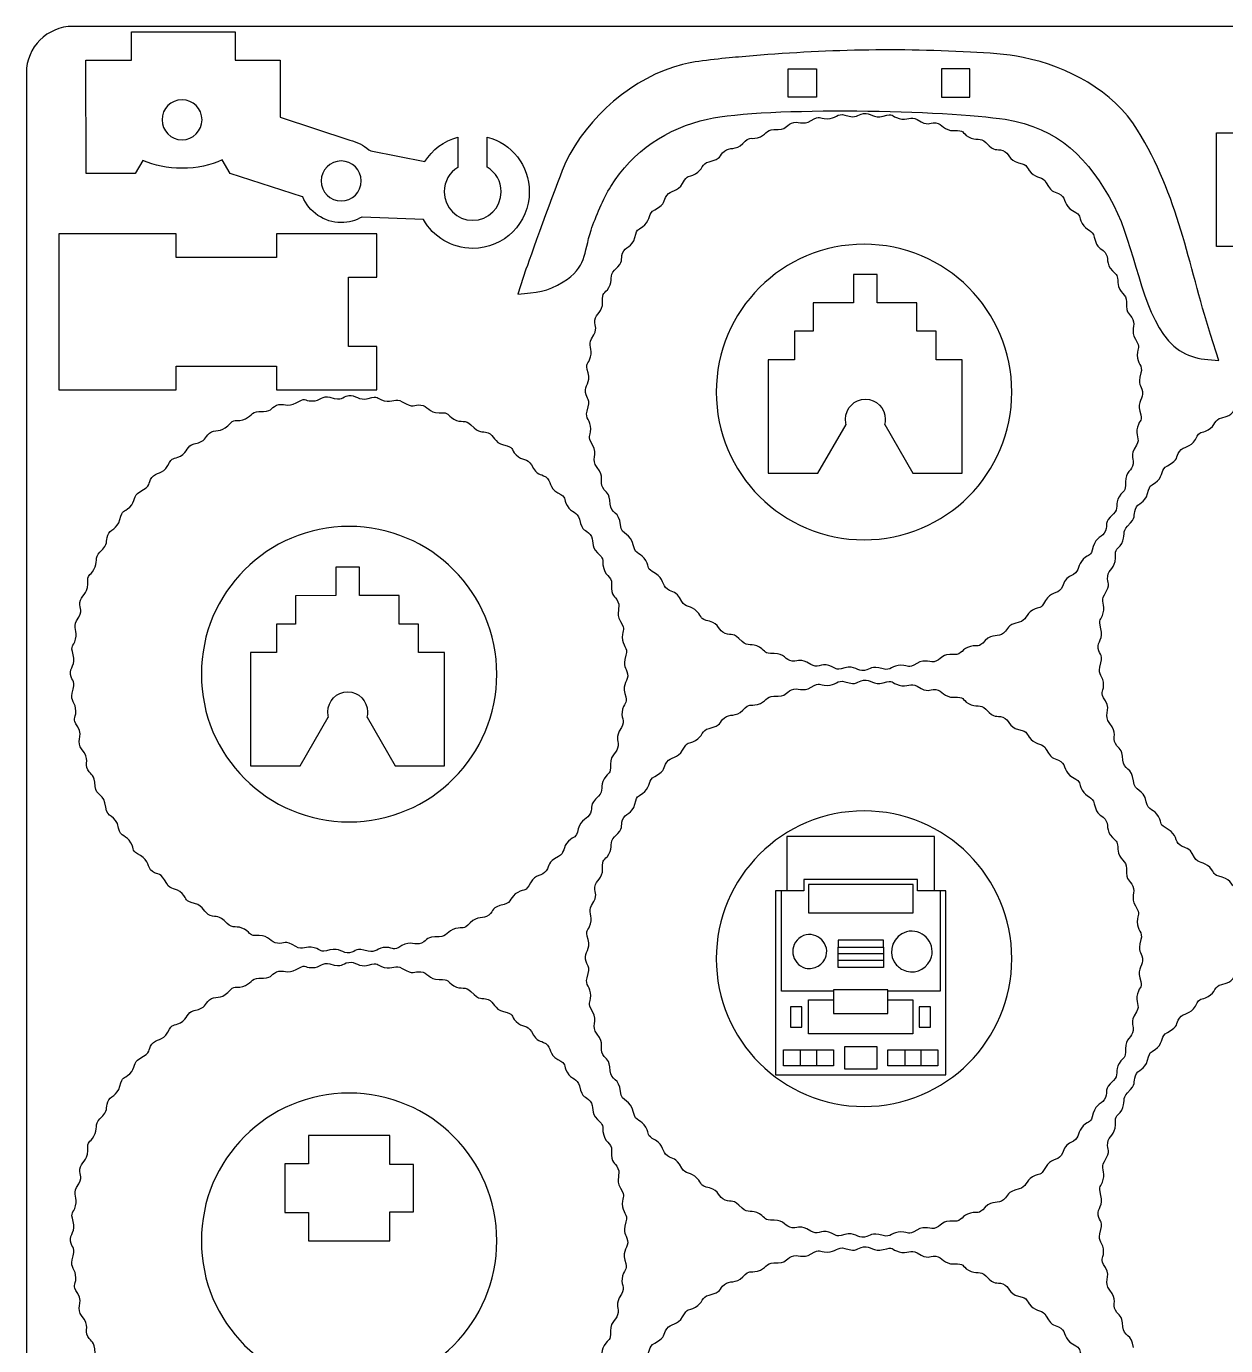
# Model space of a CAD drawing. Extents: x 460 to 1040, y 10 to 890.
# Drawn here: x 460 to 589.3, y 747.7 to 890 of the extents above; entities that cross this region are included whole.
import ezdxf

# ---------------------------------------------------------------- set-up
doc = ezdxf.new("R2010")
doc.units = 0
doc.layers.get('0').update_dxf_attribs({"linetype": 'CONTINUOUS'})

msp = doc.modelspace()

# ---------------------------------------------------------------- linework, layer by layer
at = {"color": 5}
for p, q in [((745, 890.0002), (464.9999, 890.0002)), ((460, 885.0002), (460, 455.0001))]:
    msp.add_line(p, q, dxfattribs=at)
at = {"color": 3}
for p, q in [((471.3214, 886.3602), (471.3214, 889.4204)), ((471.3214, 889.4204), (482.5218, 889.4204)), ((482.5218, 889.4204), (482.5218, 886.3602)), ((466.4313, 874.1197), (466.4212, 886.3602)), ((466.4212, 886.3602), (471.3214, 886.3602)), ((482.5218, 886.3602), (487.362, 886.3602)), ((487.362, 886.3602), (487.362, 880.2199)), ((487.362, 880.2199), (494.8887, 877.7215)), ((506.5427, 878.0609), (506.5427, 874.7969)), ((509.7128, 874.8082), (509.7128, 878.0659)), ((588.3618, 866.2779), (588.3613, 878.5168)), ((588.3613, 878.5168), (591.1849, 878.5168)), ((496.9337, 876.6856), (497.1623, 876.5698)), ((497.1623, 876.5698), (502.9644, 875.4111)), ((472.5708, 875.5481), (471.7415, 874.1197)), ((481.9818, 874.1197), (481.132, 875.6068)), ((471.7415, 874.1197), (466.4313, 874.1197)), ((489.7921, 871.6196), (481.9818, 874.1197)), ((489.8027, 871.616), (489.7921, 871.6196)), ((496.2224, 869.4195), (496.1807, 869.4338)), ((502.8214, 869.1589), (496.2224, 869.4195)), ((476.1618, 867.6243), (463.5001, 867.6192)), ((463.5001, 867.6192), (463.5068, 850.7936)), ((476.1628, 865.0755), (476.1618, 867.6243)), ((497.8041, 867.6329), (486.9829, 867.6286)), ((486.9829, 867.6286), (486.984, 865.0798)), ((497.806, 862.9624), (497.8041, 867.6329)), ((486.984, 865.0798), (476.1628, 865.0755)), ((593.691, 866.2779), (588.3618, 866.2779)), ((513.8787, 863.8064), (513.0187, 861.1263)), ((494.7463, 862.9612), (497.806, 862.9624)), ((494.7492, 855.4771), (494.7463, 862.9612)), ((588.6114, 853.9859), (587.7114, 856.7761)), ((497.809, 855.4783), (494.7492, 855.4771)), ((497.8108, 850.8072), (497.809, 855.4783)), ((476.1675, 853.3473), (486.9886, 853.3516)), ((476.1685, 850.7986), (476.1675, 853.3473)), ((486.9886, 853.3516), (486.9897, 850.8029)), ((463.5068, 850.7936), (476.1685, 850.7986)), ((486.9897, 850.8029), (497.8108, 850.8072))]:
    msp.add_line(p, q, dxfattribs=at)
at = {"color": 7}
for p, q in [((542.1697, 885.4172), (545.2299, 885.4172)), ((542.1697, 882.3571), (542.1697, 885.4172)), ((545.2299, 885.4172), (545.2299, 882.3571)), ((561.7505, 885.4172), (558.6903, 885.4172)), ((558.6903, 885.4172), (558.6903, 882.3571)), ((561.7505, 882.3571), (561.7505, 885.4172)), ((545.2299, 882.3571), (542.1697, 882.3571)), ((558.6903, 882.3571), (561.7505, 882.3571)), ((552.928, 786.103), (547.0533, 786.103)), ((547.0533, 786.103), (547.0533, 783.5532)), ((552.928, 783.5532), (552.928, 786.103)), ((547.0533, 783.5532), (552.928, 783.5532))]:
    msp.add_line(p, q, dxfattribs=at)
at = {"color": 2}
for p, q in [((551.7682, 863.2348), (549.2175, 863.2348)), ((549.2175, 863.2348), (549.2175, 860.1752)), ((551.7682, 860.1752), (551.7682, 863.2348)), ((544.8486, 860.1739), (544.8468, 857.1142)), ((549.2175, 860.1752), (544.8486, 860.1739)), ((556.0475, 860.1752), (551.7682, 860.1752)), ((556.0469, 857.1155), (556.0475, 860.1752)), ((542.8293, 857.1154), (542.8275, 854.0556)), ((544.8468, 857.1142), (542.8293, 857.1154)), ((558.1198, 857.1154), (556.0469, 857.1155)), ((558.1198, 854.0556), (558.1198, 857.1154)), ((542.8275, 854.0556), (540.0033, 854.0547)), ((540.0033, 854.0547), (540.007, 841.8161)), ((560.9434, 854.0556), (558.1198, 854.0556)), ((560.9429, 841.8167), (560.9434, 854.0556)), ((545.3699, 841.8168), (548.4028, 847.0707)), ((548.4028, 847.0707), (548.4278, 847.0707)), ((552.5544, 847.0701), (552.5819, 847.0701)), ((552.5819, 847.0701), (555.6137, 841.8167)), ((540.007, 841.8161), (545.3699, 841.8168)), ((555.6137, 841.8167), (560.9429, 841.8167)), ((495.9311, 831.6668), (493.3804, 831.6668)), ((493.3804, 831.6668), (493.3804, 828.6072)), ((495.9311, 828.6072), (495.9311, 831.6668)), ((489.0115, 828.6059), (489.0097, 825.5462)), ((493.3804, 828.6072), (489.0115, 828.6059)), ((500.2104, 828.6072), (495.9311, 828.6072)), ((500.2098, 825.5475), (500.2104, 828.6072)), ((486.9922, 825.5474), (486.9904, 822.4876)), ((489.0097, 825.5462), (486.9922, 825.5474)), ((502.2827, 825.5474), (500.2098, 825.5475)), ((502.2827, 822.4876), (502.2827, 825.5474)), ((486.9904, 822.4876), (484.1662, 822.4867)), ((484.1662, 822.4867), (484.1699, 810.2481)), ((505.1063, 822.4876), (502.2827, 822.4876)), ((505.1058, 810.2487), (505.1063, 822.4876)), ((489.5328, 810.2488), (492.5657, 815.5027)), ((492.5657, 815.5027), (492.5907, 815.5027)), ((496.7173, 815.5021), (496.7448, 815.5021)), ((496.7448, 815.5021), (499.7766, 810.2487)), ((484.1699, 810.2481), (489.5328, 810.2488)), ((499.7766, 810.2487), (505.1058, 810.2487)), ((557.9459, 802.6356), (542.0354, 802.6356)), ((542.0354, 802.6356), (542.0354, 796.7609)), ((557.9459, 796.7609), (557.9459, 802.6356)), ((542.0354, 796.7609), (540.8115, 796.7609)), ((540.8115, 796.7609), (540.8115, 776.9341)), ((559.1697, 796.7609), (557.9459, 796.7609)), ((559.1697, 776.9341), (559.1697, 796.7609)), ((540.8115, 776.9341), (559.1697, 776.9341)), ((499.1905, 770.3888), (490.4194, 770.3888)), ((490.4194, 770.3888), (490.4194, 767.3291)), ((499.1905, 767.2583), (499.1905, 770.3888)), ((490.4194, 767.3291), (487.8696, 767.3291)), ((487.8696, 767.3291), (487.8696, 762.0878)), ((501.7403, 767.2583), (499.1905, 767.2583)), ((501.7403, 762.1586), (501.7403, 767.2583)), ((487.8696, 762.0878), (490.4194, 762.0878)), ((490.4194, 762.0878), (490.4194, 759.0281)), ((499.1905, 759.0281), (499.1905, 762.1586)), ((499.1905, 762.1586), (501.7403, 762.1586)), ((490.4194, 759.0281), (499.1905, 759.0281))]:
    msp.add_line(p, q, dxfattribs=at)
at = {"color": 1}
for p, q in [((541.4267, 785.9725), (541.4267, 796.7629)), ((543.8669, 796.7629), (542.0368, 796.7629)), ((556.1073, 797.983), (543.8669, 797.983)), ((543.8669, 797.983), (543.8669, 796.7629)), ((544.3668, 797.4529), (544.3668, 794.3928)), ((555.6273, 797.4529), (544.3668, 797.4529)), ((555.6273, 794.3928), (555.6273, 797.4529)), ((556.1073, 796.7629), (556.1073, 797.983)), ((557.9474, 796.7629), (556.1073, 796.7629)), ((558.5574, 796.7629), (558.5574, 785.9725)), ((544.3668, 794.3928), (555.6273, 794.3928)), ((552.4372, 791.4527), (547.547, 791.4527)), ((547.547, 791.4527), (547.547, 790.7127)), ((552.4372, 790.7127), (552.4372, 791.4527)), ((547.547, 790.7127), (552.4372, 790.7127)), ((547.547, 788.5126), (547.547, 790.7127)), ((552.4372, 789.9826), (547.547, 789.9826)), ((552.4372, 790.7127), (552.4372, 788.5126)), ((552.4372, 789.2526), (547.547, 789.2526)), ((552.4372, 788.5126), (547.547, 788.5126)), ((554.3972, 788.3225), (554.9273, 788.1026)), ((547.057, 785.9725), (541.4267, 785.9725)), ((558.5574, 785.9725), (552.9272, 785.9725)), ((543.6268, 784.2824), (542.4068, 784.2824)), ((542.4068, 784.2824), (542.4068, 782.0824)), ((543.6268, 782.0824), (543.6268, 784.2824)), ((544.3569, 781.3423), (544.3569, 785.0125)), ((544.3569, 785.0125), (547.057, 785.0125)), ((552.9272, 785.0125), (555.6173, 785.0125)), ((555.6173, 785.0125), (555.6173, 781.3423)), ((557.5074, 784.2824), (556.2774, 784.2824)), ((556.2774, 784.2824), (556.2774, 782.0824)), ((557.5074, 782.0824), (557.5074, 784.2824)), ((542.4068, 782.0824), (543.6268, 782.0824)), ((555.6173, 781.3423), (544.3569, 781.3423)), ((556.2774, 782.0824), (557.5074, 782.0824)), ((548.2771, 777.5422), (548.2771, 779.9923)), ((548.2771, 779.9923), (551.7072, 779.9923)), ((551.7072, 779.9923), (551.7072, 777.5422)), ((541.6668, 777.9121), (541.6668, 779.6222)), ((541.6668, 779.6222), (543.4668, 779.6222)), ((543.4668, 779.6222), (543.4668, 777.9121)), ((543.4668, 779.6222), (547.057, 779.6222)), ((545.2569, 777.9121), (545.2569, 779.6222)), ((547.057, 779.6222), (547.057, 777.9121)), ((552.9272, 777.9121), (552.9272, 779.6222)), ((552.9272, 779.6222), (554.7273, 779.6222)), ((554.7273, 779.6222), (554.7273, 777.9121)), ((554.7273, 779.6222), (558.3175, 779.6222)), ((556.5173, 777.9121), (556.5173, 779.6222)), ((558.3175, 779.6222), (558.3175, 777.9121)), ((543.4668, 777.9121), (541.6668, 777.9121)), ((551.7072, 777.5422), (548.2771, 777.5422)), ((554.7273, 777.9121), (552.9272, 777.9121)), ((558.3175, 777.9121), (554.7273, 777.9121))]:
    msp.add_line(p, q, dxfattribs=at)
at = {"color": 5}
msp.add_open_spline([(464.9999, 890.0002), (462.25, 890.0002), (460, 887.7502), (460, 885.0002)], degree=3, dxfattribs=at)
at = {"color": 3}
for points in [[(536.8095, 886.6973), (535.2107, 886.5474), (532.3082, 886.2904), (530.7793, 885.8973)], [(561.8105, 887.2273), (553.3547, 887.6948), (545.2373, 887.4534), (536.8095, 886.6973)], [(567.5107, 886.6473), (565.6368, 887.0362), (563.7169, 887.1219), (561.8105, 887.2273)], [(579.8511, 878.807), (577.1685, 883.1243), (572.375, 885.6377), (567.5107, 886.6473)], [(530.7793, 885.8973), (525.4467, 884.5261), (520.4793, 880.2477), (518.1589, 875.3169)], [(533.4694, 879.997), (539.7988, 881.3893), (559.3355, 880.9591), (565.5706, 879.977)], [(546.3592, 880.0341), (547.2861, 880.0191), (547.4714, 880.6751), (548.2807, 880.4331)], [(550.3005, 880.603), (551.047, 880.7289), (551.3566, 880.0075), (552.4174, 880.3123)], [(523.029, 872.7368), (525.3844, 876.5436), (529.1143, 879.039), (533.4694, 879.997)], [(540.6208, 878.8818), (542.1056, 878.8407), (541.7819, 879.2274), (542.5281, 879.5687)], [(542.5281, 879.5687), (543.2151, 879.8828), (543.7019, 879.2676), (544.648, 879.8362)], [(544.648, 879.8362), (545.6961, 880.4663), (545.4029, 880.0495), (546.3592, 880.0341)], [(548.2807, 880.4331), (549.7036, 880.008), (549.4929, 880.4668), (550.3005, 880.603)], [(552.4174, 880.3123), (553.592, 880.65), (553.2006, 880.3235), (554.1211, 880.0622)], [(554.1211, 880.0622), (555.0163, 879.8082), (555.3616, 880.3919), (556.0806, 879.9494)], [(556.0806, 879.9494), (557.3456, 879.1708), (557.2606, 879.6684), (558.0762, 879.5903)], [(558.0762, 879.5903), (558.8303, 879.5182), (558.9415, 878.7405), (560.0446, 878.7615)], [(565.5706, 879.977), (571.3025, 879.0742), (574.6253, 875.7611), (577.281, 870.6767)], [(502.9644, 875.4111), (503.7713, 876.6944), (505.0427, 877.6563), (506.5427, 878.0609)], [(509.7128, 878.0659), (512.3212, 877.3712), (514.243, 874.9927), (514.243, 872.1653)], [(537.2664, 877.3653), (538.1162, 878.2449), (537.9412, 877.766), (538.8688, 877.9983)], [(538.8688, 877.9983), (539.7688, 878.2237), (539.7743, 878.9055), (540.6208, 878.8818)], [(560.0446, 878.7615), (561.2661, 878.7848), (560.805, 878.5705), (561.6268, 878.079)], [(561.6268, 878.079), (562.4251, 877.6016), (562.9077, 878.0777), (563.4892, 877.4641)], [(587.7114, 856.7761), (585.307, 864.4198), (584.221, 871.7741), (579.8511, 878.807)], [(494.8887, 877.7215), (495.6633, 877.5567), (496.3635, 877.1928), (496.9337, 876.6856)], [(533.6235, 875.4009), (535.0674, 875.7453), (534.6568, 876.0363), (535.2883, 876.5584)], [(535.2883, 876.5584), (535.8694, 877.0386), (536.5002, 876.572), (537.2664, 877.3653)], [(563.4892, 877.4641), (564.5106, 876.3864), (564.5594, 876.8864), (565.3254, 876.5998)], [(565.3254, 876.5998), (566.0337, 876.3347), (565.941, 875.5548), (567.0107, 875.2899)], [(476.7869, 874.6933), (475.2303, 874.6933), (473.7819, 875.0078), (472.5708, 875.5481)], [(481.132, 875.6068), (479.8954, 875.0306), (478.3992, 874.6933), (476.7869, 874.6933)], [(518.1589, 875.3169), (517.4356, 873.7798), (514.5658, 865.686), (513.8787, 863.8064)], [(532.1603, 874.094), (532.9698, 874.5438), (532.8008, 875.2048), (533.6235, 875.4009)], [(567.0107, 875.2899), (568.1983, 874.9956), (567.6976, 874.905), (568.3619, 874.219)], [(506.5427, 874.7969), (505.6543, 874.2575), (505.0606, 873.2807), (505.0606, 872.1653)], [(511.2136, 872.1653), (511.2136, 873.2885), (510.6116, 874.2711), (509.7128, 874.8082)], [(530.7761, 873.0657), (531.3682, 874.1377), (531.3251, 873.6297), (532.1603, 874.094)], [(568.3619, 874.219), (569.0071, 873.553), (569.6006, 873.888), (570.003, 873.1433)], [(505.0606, 872.1653), (505.0606, 870.4662), (506.438, 869.0888), (508.1371, 869.0888)], [(508.1371, 869.0888), (509.8362, 869.0888), (511.2136, 870.4662), (511.2136, 872.1653)], [(514.243, 872.1653), (514.243, 868.7931), (511.5093, 866.0594), (508.1371, 866.0594)], [(520.899, 868.0166), (521.4118, 869.4772), (522.2189, 871.4276), (523.029, 872.7368)], [(529.0742, 871.7761), (529.5134, 872.3933), (530.2428, 872.1004), (530.7761, 873.0657)], [(570.003, 873.1433), (570.7089, 871.8364), (570.8848, 872.3101), (571.5518, 871.8351)], [(493.9519, 868.8421), (492.0803, 868.8421), (490.4764, 869.9878), (489.8027, 871.616)], [(527.7663, 870.2275), (529.0727, 870.9334), (528.5993, 871.1084), (529.0742, 871.7761)], [(571.5518, 871.8351), (572.1691, 871.3958), (571.8761, 870.6663), (572.8408, 870.1336)], [(496.1807, 869.4338), (495.524, 869.0574), (494.7631, 868.8421), (493.9519, 868.8421)], [(526.6905, 868.5863), (527.3563, 869.231), (527.0211, 869.825), (527.7663, 870.2275)], [(572.8408, 870.1336), (573.912, 869.542), (573.4047, 869.5858), (573.8694, 868.7493)], [(577.281, 870.6767), (579.5439, 866.3444), (580.2233, 859.4291), (583.1813, 856.106)], [(508.1371, 866.0594), (505.8579, 866.0594), (503.8703, 867.3083), (502.8214, 869.1589)], [(517.9089, 862.4464), (520.4472, 864.0351), (520.0812, 865.4662), (520.899, 868.0166)], [(525.6197, 867.2348), (525.9141, 868.4229), (526.003, 867.9209), (526.6905, 868.5863)], [(573.8694, 868.7493), (574.32, 867.9385), (574.9794, 868.1105), (575.1763, 867.2863)], [(524.3098, 865.5498), (524.5757, 866.2595), (525.3546, 866.1651), (525.6197, 867.2348)], [(550.3428, 866.5032), (541.5417, 866.5032), (534.407, 859.3685), (534.407, 850.5673)], [(566.2787, 850.5673), (566.2787, 859.3685), (559.1439, 866.5032), (550.3428, 866.5032)], [(575.1763, 867.2863), (575.5215, 865.841), (575.8109, 866.254), (576.3339, 865.6213)], [(523.4452, 863.7136), (524.5236, 864.7359), (524.0234, 864.7853), (524.3098, 865.5498)], [(576.3339, 865.6213), (576.8146, 865.0397), (576.3479, 864.4099), (577.1411, 863.6428)], [(522.8304, 861.8509), (523.3077, 862.6501), (522.8332, 863.1336), (523.4452, 863.7136)], [(577.1411, 863.6428), (577.6149, 863.1846), (577.7188, 863.1522), (577.7232, 862.3759)], [(513.0187, 861.1263), (515.0001, 861.3196), (516.1637, 861.3541), (517.9089, 862.4464)], [(577.7232, 862.3759), (577.8552, 861.0868), (578.6846, 861.2428), (578.6573, 860.289)], [(522.1481, 860.2687), (522.1243, 861.4906), (522.3399, 861.0299), (522.8304, 861.8509)], [(521.3194, 858.3005), (521.3911, 859.0538), (522.1695, 859.1666), (522.1481, 860.2687)], [(578.6573, 860.289), (578.6148, 858.8078), (579.0031, 859.1265), (579.3441, 858.3814)], [(520.96, 856.305), (521.7384, 857.5695), (521.2417, 857.4848), (521.3194, 858.3005)], [(579.3441, 858.3814), (579.6585, 857.6947), (579.044, 857.2078), (579.6122, 856.2616)], [(520.8473, 854.3456), (521.1016, 855.2408), (520.5175, 855.586), (520.96, 856.305)], [(579.6122, 856.2616), (580.2418, 855.2131), (579.8245, 855.5056), (579.8093, 854.5505)], [(583.1813, 856.106), (584.7139, 854.3842), (586.4498, 854.0613), (588.6114, 853.9859)], [(520.5972, 852.6415), (520.2592, 853.8152), (520.5863, 853.4263), (520.8473, 854.3456)], [(579.8093, 854.5505), (579.7946, 853.6208), (580.4511, 853.4407), (580.2085, 852.6287)], [(520.3068, 850.525), (520.1809, 851.2719), (520.9023, 851.5815), (520.5972, 852.6415)], [(580.2085, 852.6287), (579.7834, 851.2061), (580.2418, 851.4179), (580.3784, 850.6091)], [(486.9905, 849.1417), (487.6775, 849.4558), (488.1642, 848.8406), (489.1103, 849.4092)], [(489.1103, 849.4092), (490.1585, 850.0393), (489.8653, 849.6225), (490.8216, 849.6071)], [(490.8216, 849.6071), (491.7485, 849.5921), (491.9338, 850.2481), (492.7431, 850.0061)], [(492.7431, 850.0061), (494.1659, 849.581), (493.9553, 850.0398), (494.7628, 850.176)], [(494.7628, 850.176), (495.5094, 850.3019), (495.819, 849.5805), (496.8798, 849.8853)], [(496.8798, 849.8853), (498.0544, 850.223), (497.663, 849.8965), (498.5835, 849.6352)], [(498.5835, 849.6352), (499.4786, 849.3812), (499.8239, 849.9649), (500.543, 849.5224)], [(500.543, 849.5224), (501.808, 848.7438), (501.7231, 849.2414), (502.5387, 849.1633)], [(520.4765, 848.5052), (520.9014, 849.9281), (520.443, 849.7165), (520.3068, 850.525)], [(534.407, 850.5673), (534.407, 841.7662), (541.5417, 834.6313), (550.3428, 834.6313)], [(550.3428, 834.6313), (559.1439, 834.6313), (566.2787, 841.7662), (566.2787, 850.5673)], [(580.3784, 850.6091), (580.5044, 849.8628), (579.783, 849.5533), (580.0879, 848.4927)], [(483.3311, 847.5713), (484.2312, 847.7967), (484.2367, 848.4785), (485.0832, 848.4548)], [(485.0832, 848.4548), (486.568, 848.4137), (486.2443, 848.8004), (486.9905, 849.1417)], [(502.5387, 849.1633), (503.2927, 849.0912), (503.4039, 848.3135), (504.5069, 848.3345)], [(504.5069, 848.3345), (505.7285, 848.3578), (505.2673, 848.1435), (506.0892, 847.652)], [(520.8755, 846.5834), (520.89, 847.5126), (520.2346, 847.6951), (520.4765, 848.5052)], [(580.0879, 848.4927), (580.4255, 847.3184), (580.0995, 847.7085), (579.8377, 846.7885)], [(588.925, 847.7961), (590.369, 848.1405), (589.9584, 848.4315), (590.5899, 848.9536)], [(479.7508, 846.1314), (480.3318, 846.6116), (480.9626, 846.145), (481.7289, 846.9383)], [(481.7289, 846.9383), (482.5786, 847.8179), (482.4036, 847.339), (483.3311, 847.5713)], [(506.0892, 847.652), (506.8875, 847.1746), (507.3701, 847.6507), (507.9516, 847.0371)], [(507.9516, 847.0371), (508.973, 845.9594), (509.0218, 846.4594), (509.7877, 846.1728)], [(521.0725, 844.8725), (520.4434, 845.9217), (520.8607, 845.6278), (520.8755, 846.5834)], [(579.8377, 846.7885), (579.5832, 845.8944), (580.1676, 845.5483), (579.7249, 844.8291)], [(586.0776, 845.4609), (586.6698, 846.5329), (586.6267, 846.0249), (587.462, 846.4892)], [(587.462, 846.4892), (588.2714, 846.939), (588.1024, 847.6), (588.925, 847.7961)], [(478.0858, 844.9739), (479.5299, 845.3183), (479.1192, 845.6093), (479.7508, 846.1314)], [(509.7877, 846.1728), (510.496, 845.9077), (510.4033, 845.1278), (511.4731, 844.8629)], [(584.3758, 844.1713), (584.8149, 844.7885), (585.5444, 844.4956), (586.0776, 845.4609)], [(475.2385, 842.6387), (475.8306, 843.7107), (475.7876, 843.2027), (476.6227, 843.667)], [(476.6227, 843.667), (477.4322, 844.1168), (477.2632, 844.7778), (478.0858, 844.9739)], [(511.4731, 844.8629), (512.6607, 844.5686), (512.16, 844.478), (512.8244, 843.792)], [(512.8244, 843.792), (513.4695, 843.126), (514.063, 843.461), (514.4655, 842.7163)], [(521.5655, 842.4228), (520.7957, 843.3229), (521.7376, 843.764), (521.0725, 844.8725)], [(579.7249, 844.8291), (578.9463, 843.5635), (579.4434, 843.6499), (579.3657, 842.8336)], [(583.0679, 842.6227), (584.3742, 843.3286), (583.9008, 843.5036), (584.3758, 844.1713)], [(473.5366, 841.3491), (473.9758, 841.9663), (474.7052, 841.6734), (475.2385, 842.6387)], [(514.4655, 842.7163), (515.1713, 841.4094), (515.3471, 841.8831), (516.0141, 841.4081)], [(522.1695, 840.2546), (521.7915, 840.9338), (522.4158, 841.4285), (521.5655, 842.4228)], [(579.3657, 842.8336), (579.294, 842.0791), (578.5158, 841.968), (578.5368, 840.8655)], [(581.9921, 840.9815), (582.6579, 841.6262), (582.3227, 842.2202), (583.0679, 842.6227)], [(472.2286, 839.8005), (473.5351, 840.5064), (473.0616, 840.6814), (473.5366, 841.3491)], [(516.0141, 841.4081), (516.6315, 840.9688), (516.3384, 840.2393), (517.3032, 839.7066)], [(578.5368, 840.8655), (578.56, 839.6431), (578.3459, 840.1047), (577.8546, 839.2833)], [(580.9213, 839.63), (581.2157, 840.8181), (581.3046, 840.3161), (581.9921, 840.9815)], [(471.1529, 838.1593), (471.8187, 838.804), (471.4835, 839.398), (472.2286, 839.8005)], [(517.3032, 839.7066), (518.3745, 839.115), (517.8671, 839.1588), (518.3319, 838.3223)], [(522.9638, 838.4578), (522.8821, 839.8947), (522.5608, 839.5514), (522.1695, 840.2546)], [(579.6114, 837.945), (579.8773, 838.6547), (580.6562, 838.5603), (580.9213, 839.63)], [(470.0821, 836.8078), (470.3765, 837.9959), (470.4655, 837.4939), (471.1529, 838.1593)], [(518.3319, 838.3223), (518.7824, 837.5115), (519.4419, 837.6835), (519.6387, 836.8593)], [(524.0896, 836.2396), (523.99, 837.671), (523.0203, 837.4632), (522.9638, 838.4578)], [(577.8546, 839.2833), (577.3775, 838.4851), (577.8526, 838.0014), (577.2399, 837.4206)], [(468.7722, 835.1228), (469.0381, 835.8325), (469.817, 835.7381), (470.0821, 836.8078)], [(519.6387, 836.8593), (519.9839, 835.414), (520.2733, 835.827), (520.7962, 835.1943)], [(577.2399, 837.4206), (576.1621, 836.3988), (576.6619, 836.3518), (576.3753, 835.5843)], [(578.7468, 836.1088), (579.8251, 837.1311), (579.3249, 837.1805), (579.6114, 837.945)], [(494.8052, 836.0762), (486.0041, 836.0762), (478.8694, 828.9415), (478.8694, 820.1403)], [(510.741, 820.1403), (510.741, 828.9415), (503.6063, 836.0762), (494.8052, 836.0762)], [(520.7962, 835.1943), (521.2769, 834.6127), (520.8102, 833.9829), (521.6034, 833.2158)], [(525.4855, 833.9745), (525.2075, 835.4763), (524.1758, 834.9987), (524.0896, 836.2396)], [(576.3753, 835.5843), (576.1103, 834.8753), (575.3308, 834.9697), (575.0654, 833.8992)], [(578.132, 834.2461), (578.6093, 835.0453), (578.1348, 835.5288), (578.7468, 836.1088)], [(467.9076, 833.2866), (468.986, 834.3089), (468.4858, 834.3583), (468.7722, 835.1228)], [(526.8157, 832.3847), (526.3286, 833.2611), (525.6728, 832.9626), (525.4855, 833.9745)], [(575.0654, 833.8992), (574.7705, 832.7106), (574.6821, 833.2129), (573.9945, 832.5477)], [(577.4497, 832.6639), (577.4259, 833.8858), (577.6415, 833.4251), (578.132, 834.2461)], [(467.2928, 831.4239), (467.7701, 832.2231), (467.2955, 832.7066), (467.9076, 833.2866)], [(521.6034, 833.2158), (522.0773, 832.7576), (522.1812, 832.7252), (522.1856, 831.9489)], [(527.8436, 831.0003), (526.7731, 831.5914), (527.2794, 831.5505), (526.8157, 832.3847)], [(573.9945, 832.5477), (573.3292, 831.9043), (573.6639, 831.3092), (572.919, 830.9065)], [(576.621, 830.6957), (576.6927, 831.449), (577.471, 831.5618), (577.4497, 832.6639)], [(466.6104, 829.8417), (466.5866, 831.0636), (466.8022, 830.6029), (467.2928, 831.4239)], [(522.1856, 831.9489), (522.3176, 830.6598), (523.147, 830.8158), (523.1197, 829.862)], [(529.1336, 829.2989), (528.5166, 829.7379), (528.809, 830.4672), (527.8436, 831.0003)], [(572.919, 830.9065), (571.6113, 830.1999), (572.0866, 830.0276), (571.6108, 829.3583)], [(465.7818, 827.8735), (465.8535, 828.6268), (466.6318, 828.7396), (466.6104, 829.8417)], [(523.1197, 829.862), (523.0772, 828.3808), (523.4655, 828.6995), (523.8065, 827.9544)], [(576.2617, 828.7002), (577.0401, 829.9647), (576.5434, 829.88), (576.621, 830.6957)], [(530.682, 827.9907), (529.9772, 829.2966), (529.7998, 828.8246), (529.1336, 829.2989)], [(569.9091, 828.0685), (569.3177, 826.9973), (569.3603, 827.5045), (568.5248, 827.0401)], [(571.6108, 829.3583), (571.1716, 828.7405), (570.4419, 829.0334), (569.9091, 828.0685)], [(576.149, 826.7408), (576.4033, 827.636), (575.8191, 827.9812), (576.2617, 828.7002)], [(465.4224, 825.878), (466.2009, 827.1425), (465.7042, 827.0578), (465.7818, 827.8735)], [(523.8065, 827.9544), (524.121, 827.2677), (523.5065, 826.7808), (524.0746, 825.8346)], [(532.3231, 826.9151), (531.6788, 827.5806), (531.0837, 827.2465), (530.682, 827.9907)], [(533.6748, 825.8441), (532.4863, 826.1386), (532.9883, 826.2283), (532.3231, 826.9151)], [(568.5248, 827.0401), (567.7158, 826.5905), (567.884, 825.9295), (567.062, 825.7333)], [(575.8988, 825.0367), (575.5608, 826.2104), (575.8879, 825.8215), (576.149, 826.7408)], [(465.3097, 823.9186), (465.564, 824.8138), (464.9799, 825.159), (465.4224, 825.878)], [(524.0746, 825.8346), (524.7042, 824.7861), (524.2869, 825.0786), (524.2717, 824.1235)], [(535.3598, 824.5344), (534.6508, 824.7996), (534.7449, 825.579), (533.6748, 825.8441)], [(567.062, 825.7333), (565.6165, 825.3878), (566.0293, 825.0985), (565.3971, 824.5758)], [(465.0596, 822.2145), (464.7216, 823.3882), (465.0487, 822.9993), (465.3097, 823.9186)], [(524.2717, 824.1235), (524.257, 823.1938), (524.9135, 823.0137), (524.6709, 822.2017)], [(537.196, 823.6696), (536.1743, 824.7477), (536.1262, 824.2478), (535.3598, 824.5344)], [(563.4185, 823.7682), (562.5683, 822.8896), (562.7436, 823.3679), (561.8165, 823.1358)], [(565.3971, 824.5758), (564.8152, 824.0949), (564.1859, 824.5617), (563.4185, 823.7682)], [(575.6083, 822.9202), (575.4824, 823.6671), (576.204, 823.9767), (575.8988, 825.0367)], [(539.0585, 823.055), (538.2597, 823.532), (537.7759, 823.0577), (537.196, 823.6696)], [(540.641, 822.3726), (539.4188, 822.3488), (539.8797, 822.5647), (539.0585, 823.055)], [(542.6089, 821.5439), (541.8555, 821.6157), (541.7423, 822.394), (540.641, 822.3726)], [(561.8165, 823.1358), (560.9162, 822.9104), (560.9106, 822.2286), (560.0642, 822.2524)], [(575.7781, 820.9004), (576.203, 822.3233), (575.7446, 822.1117), (575.6083, 822.9202)], [(464.7692, 820.098), (464.6433, 820.8449), (465.3647, 821.1545), (465.0596, 822.2145)], [(524.6709, 822.2017), (524.2458, 820.7791), (524.7042, 820.9909), (524.8408, 820.1821)], [(544.6045, 821.1846), (543.3407, 821.9631), (543.4243, 821.4661), (542.6089, 821.5439)], [(546.5639, 821.0719), (545.6696, 821.3263), (545.3229, 820.7421), (544.6045, 821.1846)], [(548.2679, 820.8217), (547.0952, 820.4838), (547.4837, 820.8102), (546.5639, 821.0719)], [(550.3843, 820.5313), (549.6384, 820.4051), (549.3279, 821.1269), (548.2679, 820.8217)], [(552.4043, 820.7011), (550.9816, 821.126), (551.1943, 820.6681), (550.3843, 820.5313)], [(554.3261, 821.1003), (553.3993, 821.1153), (553.2138, 820.4592), (552.4043, 820.7011)], [(556.0368, 821.2974), (554.9893, 820.6685), (555.2822, 821.0846), (554.3261, 821.1003)], [(558.1571, 821.5655), (557.4702, 821.251), (556.983, 821.8652), (556.0368, 821.2974)], [(560.0642, 822.2524), (558.5793, 822.2939), (558.9026, 821.9066), (558.1571, 821.5655)], [(576.1772, 818.9786), (576.1917, 819.9078), (575.5362, 820.0903), (575.7781, 820.9004)], [(464.9389, 818.0782), (465.3638, 819.5011), (464.9055, 819.2895), (464.7692, 820.098)], [(478.8694, 820.1403), (478.8694, 811.3392), (486.0041, 804.2043), (494.8052, 804.2043)], [(494.8052, 804.2043), (503.6063, 804.2043), (510.741, 811.3392), (510.741, 820.1403)], [(524.8408, 820.1821), (524.9669, 819.4358), (524.2454, 819.1263), (524.5503, 818.0657)], [(546.3592, 818.9221), (547.2861, 818.9071), (547.4714, 819.5631), (548.2807, 819.3211)], [(548.2807, 819.3211), (549.7036, 818.896), (549.4929, 819.3548), (550.3005, 819.491)], [(550.3005, 819.491), (551.047, 819.6169), (551.3566, 818.8955), (552.4174, 819.2003)], [(552.4174, 819.2003), (553.592, 819.538), (553.2006, 819.2115), (554.1211, 818.9502)], [(465.3379, 816.1564), (465.3524, 817.0856), (464.697, 817.2681), (464.9389, 818.0782)], [(524.5503, 818.0657), (524.8879, 816.8914), (524.5619, 817.2815), (524.3001, 816.3615)], [(540.6208, 817.7698), (542.1056, 817.7287), (541.7819, 818.1154), (542.5281, 818.4567)], [(542.5281, 818.4567), (543.2151, 818.7708), (543.7019, 818.1556), (544.648, 818.7242)], [(544.648, 818.7242), (545.6961, 819.3543), (545.4029, 818.9375), (546.3592, 818.9221)], [(554.1211, 818.9502), (555.0163, 818.6962), (555.3616, 819.2799), (556.0806, 818.8374)], [(556.0806, 818.8374), (557.3456, 818.0588), (557.2606, 818.5564), (558.0762, 818.4783)], [(558.0762, 818.4783), (558.8303, 818.4062), (558.9415, 817.6285), (560.0446, 817.6495)], [(576.3742, 817.2677), (575.745, 818.3169), (576.1624, 818.023), (576.1772, 818.9786)], [(537.2664, 816.2533), (538.1162, 817.1329), (537.9412, 816.654), (538.8688, 816.8863)], [(538.8688, 816.8863), (539.7688, 817.1117), (539.7743, 817.7935), (540.6208, 817.7698)], [(560.0446, 817.6495), (561.2661, 817.6728), (560.805, 817.4585), (561.6268, 816.967)], [(561.6268, 816.967), (562.4251, 816.4896), (562.9077, 816.9657), (563.4892, 816.3521)], [(576.8672, 814.818), (576.0974, 815.7181), (577.0393, 816.1592), (576.3742, 817.2677)], [(465.5349, 814.4455), (464.9058, 815.4947), (465.3231, 815.2008), (465.3379, 816.1564)], [(524.3001, 816.3615), (524.0456, 815.4674), (524.63, 815.1213), (524.1873, 814.4021)], [(533.6235, 814.2889), (535.0674, 814.6333), (534.6568, 814.9243), (535.2883, 815.4464)], [(535.2883, 815.4464), (535.8694, 815.9266), (536.5002, 815.46), (537.2664, 816.2533)], [(563.4892, 816.3521), (564.5106, 815.2744), (564.5594, 815.7744), (565.3254, 815.4878)], [(565.3254, 815.4878), (566.0337, 815.2227), (565.941, 814.4428), (567.0107, 814.1779)], [(466.0279, 811.9958), (465.2582, 812.8959), (466.2, 813.337), (465.5349, 814.4455)], [(524.1873, 814.4021), (523.4087, 813.1365), (523.9059, 813.2229), (523.8281, 812.4066)], [(532.1603, 812.982), (532.9698, 813.4318), (532.8008, 814.0928), (533.6235, 814.2889)], [(567.0107, 814.1779), (568.1983, 813.8836), (567.6976, 813.793), (568.3619, 813.107)], [(577.471, 812.6498), (577.0932, 813.329), (577.7174, 813.8237), (576.8672, 814.818)], [(523.8281, 812.4066), (523.7564, 811.6521), (522.9782, 811.541), (522.9993, 810.4385)], [(530.7761, 811.9537), (531.3682, 813.0257), (531.3251, 812.5177), (532.1603, 812.982)], [(568.3619, 813.107), (569.0071, 812.441), (569.6006, 812.776), (570.003, 812.0313)], [(578.2654, 810.853), (578.1837, 812.2899), (577.8624, 811.9466), (577.471, 812.6498)], [(466.6318, 809.8276), (466.254, 810.5068), (466.8781, 811.0015), (466.0279, 811.9958)], [(529.0742, 810.6641), (529.5134, 811.2813), (530.2428, 810.9884), (530.7761, 811.9537)], [(570.003, 812.0313), (570.7089, 810.7244), (570.8848, 811.1981), (571.5518, 810.7231)], [(467.4261, 808.0308), (467.3444, 809.4677), (467.0231, 809.1244), (466.6318, 809.8276)], [(522.9993, 810.4385), (523.0224, 809.2161), (522.8083, 809.6777), (522.317, 808.8563)], [(527.7663, 809.1155), (529.0727, 809.8214), (528.5993, 809.9964), (529.0742, 810.6641)], [(571.5518, 810.7231), (572.1691, 810.2838), (571.8761, 809.5543), (572.8408, 809.0216)], [(579.3912, 808.6348), (579.2916, 810.0662), (578.3219, 809.8584), (578.2654, 810.853)], [(522.317, 808.8563), (521.8399, 808.0581), (522.315, 807.5744), (521.7022, 806.9936)], [(526.6905, 807.4743), (527.3563, 808.119), (527.0211, 808.713), (527.7663, 809.1155)], [(572.8408, 809.0216), (573.912, 808.43), (573.4047, 808.4738), (573.8694, 807.6373)], [(580.787, 806.3697), (580.5091, 807.8715), (579.4774, 807.3939), (579.3912, 808.6348)], [(468.552, 805.8126), (468.4525, 807.244), (467.4826, 807.0362), (467.4261, 808.0308)], [(521.7022, 806.9936), (520.6244, 805.9718), (521.1242, 805.9248), (520.8376, 805.1573)], [(525.6197, 806.1228), (525.9141, 807.3109), (526.003, 806.8089), (526.6905, 807.4743)], [(573.8694, 807.6373), (574.32, 806.8265), (574.9794, 806.9985), (575.1763, 806.1743)], [(469.9479, 803.5475), (469.6699, 805.0493), (468.6382, 804.5717), (468.552, 805.8126)], [(524.3098, 804.4378), (524.5757, 805.1475), (525.3546, 805.0531), (525.6197, 806.1228)], [(550.3428, 805.3912), (541.5417, 805.3912), (534.407, 798.2565), (534.407, 789.4553)], [(566.2787, 789.4553), (566.2787, 798.2565), (559.1439, 805.3912), (550.3428, 805.3912)], [(575.1763, 806.1743), (575.5215, 804.729), (575.8109, 805.142), (576.3339, 804.5093)], [(582.1174, 804.7799), (581.6303, 805.6563), (580.9744, 805.3578), (580.787, 806.3697)], [(520.8376, 805.1573), (520.5727, 804.4483), (519.7932, 804.5427), (519.5278, 803.4722)], [(523.4452, 802.6016), (524.5236, 803.6239), (524.0234, 803.6733), (524.3098, 804.4378)], [(576.3339, 804.5093), (576.8146, 803.9277), (576.3479, 803.2979), (577.1411, 802.5308)], [(583.1452, 803.3955), (582.0748, 803.9866), (582.5811, 803.9457), (582.1174, 804.7799)], [(471.2782, 801.9577), (470.791, 802.8341), (470.1352, 802.5356), (469.9479, 803.5475)], [(519.5278, 803.4722), (519.2329, 802.2836), (519.1446, 802.7859), (518.4569, 802.1207)], [(522.8304, 800.7389), (523.3077, 801.5381), (522.8332, 802.0216), (523.4452, 802.6016)], [(577.1411, 802.5308), (577.6149, 802.0726), (577.7188, 802.0402), (577.7232, 801.2639)], [(584.4352, 801.6941), (583.8182, 802.1331), (584.1106, 802.8624), (583.1452, 803.3955)], [(472.306, 800.5733), (471.2356, 801.1644), (471.7418, 801.1235), (471.2782, 801.9577)], [(518.4569, 802.1207), (517.7916, 801.4773), (518.1263, 800.8822), (517.3814, 800.4795)], [(577.7232, 801.2639), (577.8552, 799.9748), (578.6846, 800.1308), (578.6573, 799.177)], [(585.9836, 800.3859), (585.2788, 801.6918), (585.1014, 801.2198), (584.4352, 801.6941)], [(473.596, 798.8719), (472.9789, 799.3109), (473.2715, 800.0402), (472.306, 800.5733)], [(517.3814, 800.4795), (516.0736, 799.7729), (516.549, 799.6006), (516.0731, 798.9313)], [(522.1481, 799.1567), (522.1243, 800.3786), (522.3399, 799.9179), (522.8304, 800.7389)], [(587.6248, 799.3103), (586.9805, 799.9758), (586.3853, 799.6417), (585.9836, 800.3859)], [(475.1444, 797.5637), (474.4396, 798.8696), (474.2622, 798.3976), (473.596, 798.8719)], [(516.0731, 798.9313), (515.6339, 798.3135), (514.9043, 798.6064), (514.3716, 797.6415)], [(521.3194, 797.1885), (521.3911, 797.9418), (522.1695, 798.0546), (522.1481, 799.1567)], [(578.6573, 799.177), (578.6148, 797.6958), (579.0031, 798.0145), (579.3441, 797.2694)], [(588.9763, 798.2393), (587.788, 798.5338), (588.2899, 798.6235), (587.6248, 799.3103)], [(590.6614, 796.9296), (589.9524, 797.1948), (590.0465, 797.9742), (588.9763, 798.2393)], [(476.7855, 796.4881), (476.1412, 797.1536), (475.5461, 796.8195), (475.1444, 797.5637)], [(514.3716, 797.6415), (513.7801, 796.5703), (513.8227, 797.0775), (512.9872, 796.6131)], [(520.96, 795.193), (521.7384, 796.4575), (521.2417, 796.3728), (521.3194, 797.1885)], [(579.3441, 797.2694), (579.6585, 796.5827), (579.044, 796.0958), (579.6122, 795.1496)], [(478.1371, 795.4171), (476.9487, 795.7116), (477.4506, 795.8013), (476.7855, 796.4881)], [(479.8222, 794.1074), (479.1132, 794.3726), (479.2073, 795.152), (478.1371, 795.4171)], [(511.5244, 795.3063), (510.0788, 794.9608), (510.4916, 794.6715), (509.8594, 794.1488)], [(512.9872, 796.6131), (512.1782, 796.1635), (512.3464, 795.5025), (511.5244, 795.3063)], [(481.6584, 793.2426), (480.6367, 794.3207), (480.5886, 793.8208), (479.8222, 794.1074)], [(509.8594, 794.1488), (509.2776, 793.6679), (508.6484, 794.1347), (507.8809, 793.3412)], [(520.8473, 793.2336), (521.1016, 794.1288), (520.5175, 794.474), (520.96, 795.193)], [(579.6122, 795.1496), (580.2418, 794.1011), (579.8245, 794.3936), (579.8093, 793.4385)], [(483.5208, 792.628), (482.722, 793.105), (482.2384, 792.6307), (481.6584, 793.2426)], [(485.1034, 791.9456), (483.8812, 791.9218), (484.3421, 792.1377), (483.5208, 792.628)], [(506.2789, 792.7088), (505.3785, 792.4834), (505.3729, 791.8016), (504.5265, 791.8254)], [(507.8809, 793.3412), (507.0307, 792.4626), (507.2061, 792.9409), (506.2789, 792.7088)], [(520.5972, 791.5295), (520.2592, 792.7032), (520.5863, 792.3143), (520.8473, 793.2336)], [(579.8093, 793.4385), (579.7946, 792.5088), (580.4511, 792.3287), (580.2085, 791.5167)], [(487.0714, 791.1169), (486.3179, 791.1887), (486.2047, 791.967), (485.1034, 791.9456)], [(489.0669, 790.7576), (487.8031, 791.5361), (487.8867, 791.0391), (487.0714, 791.1169)], [(502.6195, 791.1385), (501.9326, 790.824), (501.4454, 791.4382), (500.4992, 790.8704)], [(504.5265, 791.8254), (503.0418, 791.8669), (503.365, 791.4796), (502.6195, 791.1385)], [(520.3068, 789.413), (520.1809, 790.1599), (520.9023, 790.4695), (520.5972, 791.5295)], [(580.2085, 791.5167), (579.7834, 790.0941), (580.2418, 790.3059), (580.3784, 789.4971)], [(491.0264, 790.6449), (490.1321, 790.8993), (489.7853, 790.3151), (489.0669, 790.7576)], [(492.7303, 790.3947), (491.5576, 790.0568), (491.9461, 790.3832), (491.0264, 790.6449)], [(494.8468, 790.1043), (494.1007, 789.9781), (493.7903, 790.6999), (492.7303, 790.3947)], [(496.8668, 790.2741), (495.444, 790.699), (495.6567, 790.2411), (494.8468, 790.1043)], [(498.7885, 790.6733), (497.8617, 790.6883), (497.6762, 790.0322), (496.8668, 790.2741)], [(500.4992, 790.8704), (499.4517, 790.2415), (499.7445, 790.6576), (498.7885, 790.6733)], [(486.9905, 788.0297), (487.6775, 788.3438), (488.1642, 787.7286), (489.1103, 788.2972)], [(489.1103, 788.2972), (490.1585, 788.9273), (489.8653, 788.5105), (490.8216, 788.4951)], [(490.8216, 788.4951), (491.7485, 788.4801), (491.9338, 789.1361), (492.7431, 788.8941)], [(492.7431, 788.8941), (494.1659, 788.469), (493.9553, 788.9278), (494.7628, 789.064)], [(494.7628, 789.064), (495.5094, 789.1899), (495.819, 788.4685), (496.8798, 788.7733)], [(496.8798, 788.7733), (498.0544, 789.111), (497.663, 788.7845), (498.5835, 788.5232)], [(498.5835, 788.5232), (499.4786, 788.2692), (499.8239, 788.8529), (500.543, 788.4104)], [(500.543, 788.4104), (501.808, 787.6318), (501.7231, 788.1294), (502.5387, 788.0513)], [(520.4765, 787.3932), (520.9014, 788.8161), (520.443, 788.6045), (520.3068, 789.413)], [(534.407, 789.4553), (534.407, 780.6542), (541.5417, 773.5193), (550.3428, 773.5193)], [(550.3428, 773.5193), (559.1439, 773.5193), (566.2787, 780.6542), (566.2787, 789.4553)], [(580.3784, 789.4971), (580.5044, 788.7508), (579.783, 788.4413), (580.0879, 787.3807)], [(483.3311, 786.4593), (484.2312, 786.6847), (484.2367, 787.3665), (485.0832, 787.3428)], [(485.0832, 787.3428), (486.568, 787.3017), (486.2443, 787.6884), (486.9905, 788.0297)], [(502.5387, 788.0513), (503.2927, 787.9792), (503.4039, 787.2015), (504.5069, 787.2225)], [(504.5069, 787.2225), (505.7285, 787.2458), (505.2673, 787.0315), (506.0892, 786.54)], [(520.8755, 785.4714), (520.89, 786.4006), (520.2346, 786.5831), (520.4765, 787.3932)], [(580.0879, 787.3807), (580.4255, 786.2064), (580.0995, 786.5965), (579.8377, 785.6765)], [(588.925, 786.6841), (590.369, 787.0285), (589.9584, 787.3195), (590.5899, 787.8416)], [(479.7508, 785.0194), (480.3318, 785.4996), (480.9626, 785.033), (481.7289, 785.8263)], [(481.7289, 785.8263), (482.5786, 786.7059), (482.4036, 786.227), (483.3311, 786.4593)], [(506.0892, 786.54), (506.8875, 786.0626), (507.3701, 786.5387), (507.9516, 785.9251)], [(507.9516, 785.9251), (508.973, 784.8474), (509.0218, 785.3474), (509.7877, 785.0608)], [(521.0725, 783.7605), (520.4434, 784.8097), (520.8607, 784.5158), (520.8755, 785.4714)], [(579.8377, 785.6765), (579.5832, 784.7824), (580.1676, 784.4363), (579.7249, 783.7171)], [(586.0776, 784.3489), (586.6698, 785.4209), (586.6267, 784.9129), (587.462, 785.3772)], [(587.462, 785.3772), (588.2714, 785.827), (588.1024, 786.488), (588.925, 786.6841)], [(478.0858, 783.8619), (479.5299, 784.2063), (479.1192, 784.4973), (479.7508, 785.0194)], [(509.7877, 785.0608), (510.496, 784.7957), (510.4033, 784.0158), (511.4731, 783.7509)], [(584.3758, 783.0593), (584.8149, 783.6765), (585.5444, 783.3836), (586.0776, 784.3489)], [(475.2385, 781.5267), (475.8306, 782.5987), (475.7876, 782.0907), (476.6227, 782.555)], [(476.6227, 782.555), (477.4322, 783.0048), (477.2632, 783.6658), (478.0858, 783.8619)], [(511.4731, 783.7509), (512.6607, 783.4566), (512.16, 783.366), (512.8244, 782.68)], [(512.8244, 782.68), (513.4695, 782.014), (514.063, 782.349), (514.4655, 781.6043)], [(521.5655, 781.3108), (520.7957, 782.2109), (521.7376, 782.652), (521.0725, 783.7605)], [(579.7249, 783.7171), (578.9463, 782.4515), (579.4434, 782.5379), (579.3657, 781.7216)], [(583.0679, 781.5107), (584.3742, 782.2166), (583.9008, 782.3916), (584.3758, 783.0593)], [(473.5366, 780.2371), (473.9758, 780.8543), (474.7052, 780.5614), (475.2385, 781.5267)], [(514.4655, 781.6043), (515.1713, 780.2974), (515.3471, 780.7711), (516.0141, 780.2961)], [(522.1695, 779.1426), (521.7915, 779.8218), (522.4158, 780.3165), (521.5655, 781.3108)], [(579.3657, 781.7216), (579.294, 780.9671), (578.5158, 780.856), (578.5368, 779.7535)], [(581.9921, 779.8695), (582.6579, 780.5142), (582.3227, 781.1082), (583.0679, 781.5107)], [(472.2286, 778.6885), (473.5351, 779.3944), (473.0616, 779.5694), (473.5366, 780.2371)], [(516.0141, 780.2961), (516.6315, 779.8568), (516.3384, 779.1273), (517.3032, 778.5946)], [(578.5368, 779.7535), (578.56, 778.5311), (578.3459, 778.9927), (577.8546, 778.1713)], [(580.9213, 778.518), (581.2157, 779.7061), (581.3046, 779.2041), (581.9921, 779.8695)], [(471.1529, 777.0473), (471.8187, 777.692), (471.4835, 778.286), (472.2286, 778.6885)], [(517.3032, 778.5946), (518.3745, 778.003), (517.8671, 778.0468), (518.3319, 777.2103)], [(522.9638, 777.3458), (522.8821, 778.7827), (522.5608, 778.4394), (522.1695, 779.1426)], [(579.6114, 776.833), (579.8773, 777.5427), (580.6562, 777.4483), (580.9213, 778.518)], [(470.0821, 775.6958), (470.3765, 776.8839), (470.4655, 776.3819), (471.1529, 777.0473)], [(518.3319, 777.2103), (518.7824, 776.3995), (519.4419, 776.5715), (519.6387, 775.7473)], [(524.0896, 775.1276), (523.99, 776.559), (523.0203, 776.3512), (522.9638, 777.3458)], [(577.8546, 778.1713), (577.3775, 777.3731), (577.8526, 776.8894), (577.2399, 776.3086)], [(578.7468, 774.9968), (579.8251, 776.0191), (579.3249, 776.0685), (579.6114, 776.833)], [(468.7722, 774.0108), (469.0381, 774.7205), (469.817, 774.6261), (470.0821, 775.6958)], [(519.6387, 775.7473), (519.9839, 774.302), (520.2733, 774.715), (520.7962, 774.0823)], [(577.2399, 776.3086), (576.1621, 775.2868), (576.6619, 775.2398), (576.3753, 774.4723)], [(467.9076, 772.1746), (468.986, 773.1969), (468.4858, 773.2463), (468.7722, 774.0108)], [(494.8052, 774.9642), (486.0041, 774.9642), (478.8694, 767.8295), (478.8694, 759.0283)], [(510.741, 759.0283), (510.741, 767.8295), (503.6063, 774.9642), (494.8052, 774.9642)], [(520.7962, 774.0823), (521.2769, 773.5007), (520.8102, 772.8709), (521.6034, 772.1038)], [(525.4855, 772.8625), (525.2075, 774.3643), (524.1758, 773.8867), (524.0896, 775.1276)], [(576.3753, 774.4723), (576.1103, 773.7633), (575.3308, 773.8577), (575.0654, 772.7872)], [(578.132, 773.1341), (578.6093, 773.9333), (578.1348, 774.4168), (578.7468, 774.9968)], [(526.8157, 771.2727), (526.3286, 772.1491), (525.6728, 771.8506), (525.4855, 772.8625)], [(575.0654, 772.7872), (574.7705, 771.5986), (574.6821, 772.1009), (573.9945, 771.4357)], [(577.4497, 771.5519), (577.4259, 772.7738), (577.6415, 772.3131), (578.132, 773.1341)], [(467.2928, 770.3119), (467.7701, 771.1111), (467.2955, 771.5946), (467.9076, 772.1746)], [(521.6034, 772.1038), (522.0773, 771.6456), (522.1812, 771.6132), (522.1856, 770.8369)], [(527.8436, 769.8883), (526.7731, 770.4794), (527.2794, 770.4385), (526.8157, 771.2727)], [(573.9945, 771.4357), (573.3292, 770.7923), (573.6639, 770.1972), (572.919, 769.7945)], [(576.621, 769.5837), (576.6927, 770.337), (577.471, 770.4498), (577.4497, 771.5519)], [(466.6104, 768.7297), (466.5866, 769.9516), (466.8022, 769.4909), (467.2928, 770.3119)], [(522.1856, 770.8369), (522.3176, 769.5478), (523.147, 769.7038), (523.1197, 768.75)], [(529.1336, 768.1869), (528.5166, 768.6259), (528.809, 769.3552), (527.8436, 769.8883)], [(572.919, 769.7945), (571.6113, 769.0879), (572.0866, 768.9156), (571.6108, 768.2463)], [(465.7818, 766.7615), (465.8535, 767.5148), (466.6318, 767.6276), (466.6104, 768.7297)], [(523.1197, 768.75), (523.0772, 767.2688), (523.4655, 767.5875), (523.8065, 766.8424)], [(576.2617, 767.5882), (577.0401, 768.8527), (576.5434, 768.768), (576.621, 769.5837)], [(523.8065, 766.8424), (524.121, 766.1557), (523.5065, 765.6688), (524.0746, 764.7226)], [(530.682, 766.8787), (529.9772, 768.1846), (529.7998, 767.7126), (529.1336, 768.1869)], [(532.3231, 765.8031), (531.6788, 766.4686), (531.0837, 766.1345), (530.682, 766.8787)], [(569.9091, 766.9565), (569.3177, 765.8853), (569.3603, 766.3925), (568.5248, 765.9281)], [(571.6108, 768.2463), (571.1716, 767.6285), (570.4419, 767.9214), (569.9091, 766.9565)], [(576.149, 765.6288), (576.4033, 766.524), (575.8191, 766.8692), (576.2617, 767.5882)], [(465.4224, 764.766), (466.2009, 766.0305), (465.7042, 765.9458), (465.7818, 766.7615)], [(533.6748, 764.7321), (532.4863, 765.0266), (532.9883, 765.1163), (532.3231, 765.8031)], [(568.5248, 765.9281), (567.7158, 765.4785), (567.884, 764.8175), (567.062, 764.6213)], [(575.8988, 763.9247), (575.5608, 765.0984), (575.8879, 764.7095), (576.149, 765.6288)], [(465.3097, 762.8066), (465.564, 763.7018), (464.9799, 764.047), (465.4224, 764.766)], [(524.0746, 764.7226), (524.7042, 763.6741), (524.2869, 763.9666), (524.2717, 763.0115)], [(535.3598, 763.4224), (534.6508, 763.6876), (534.7449, 764.467), (533.6748, 764.7321)], [(567.062, 764.6213), (565.6165, 764.2758), (566.0293, 763.9865), (565.3971, 763.4638)], [(465.0596, 761.1025), (464.7216, 762.2762), (465.0487, 761.8873), (465.3097, 762.8066)], [(524.2717, 763.0115), (524.257, 762.0818), (524.9135, 761.9017), (524.6709, 761.0897)], [(537.196, 762.5576), (536.1743, 763.6357), (536.1262, 763.1358), (535.3598, 763.4224)], [(563.4185, 762.6562), (562.5683, 761.7776), (562.7436, 762.2559), (561.8165, 762.0238)], [(565.3971, 763.4638), (564.8152, 762.9829), (564.1859, 763.4497), (563.4185, 762.6562)], [(575.6083, 761.8082), (575.4824, 762.5551), (576.204, 762.8647), (575.8988, 763.9247)], [(539.0585, 761.943), (538.2597, 762.42), (537.7759, 761.9457), (537.196, 762.5576)], [(540.641, 761.2606), (539.4188, 761.2368), (539.8797, 761.4527), (539.0585, 761.943)], [(542.6089, 760.4319), (541.8555, 760.5037), (541.7423, 761.282), (540.641, 761.2606)], [(560.0642, 761.1404), (558.5793, 761.1819), (558.9026, 760.7946), (558.1571, 760.4535)], [(561.8165, 762.0238), (560.9162, 761.7984), (560.9106, 761.1166), (560.0642, 761.1404)], [(575.7781, 759.7884), (576.203, 761.2113), (575.7446, 760.9997), (575.6083, 761.8082)], [(464.7692, 758.986), (464.6433, 759.7329), (465.3647, 760.0425), (465.0596, 761.1025)], [(524.6709, 761.0897), (524.2458, 759.6671), (524.7042, 759.8789), (524.8408, 759.0701)], [(544.6045, 760.0726), (543.3407, 760.8511), (543.4243, 760.3541), (542.6089, 760.4319)], [(546.5639, 759.9599), (545.6696, 760.2143), (545.3229, 759.6301), (544.6045, 760.0726)], [(548.2679, 759.7097), (547.0952, 759.3718), (547.4837, 759.6982), (546.5639, 759.9599)], [(550.3843, 759.4193), (549.6384, 759.2931), (549.3279, 760.0149), (548.2679, 759.7097)], [(552.4043, 759.5891), (550.9816, 760.014), (551.1943, 759.5561), (550.3843, 759.4193)], [(554.3261, 759.9883), (553.3993, 760.0033), (553.2138, 759.3472), (552.4043, 759.5891)], [(556.0368, 760.1854), (554.9893, 759.5565), (555.2822, 759.9726), (554.3261, 759.9883)], [(558.1571, 760.4535), (557.4702, 760.139), (556.983, 760.7532), (556.0368, 760.1854)], [(576.1772, 757.8666), (576.1917, 758.7958), (575.5362, 758.9783), (575.7781, 759.7884)], [(464.9389, 756.9662), (465.3638, 758.3891), (464.9055, 758.1775), (464.7692, 758.986)], [(478.8694, 759.0283), (478.8694, 750.2272), (486.0041, 743.0923), (494.8052, 743.0923)], [(494.8052, 743.0923), (503.6063, 743.0923), (510.741, 750.2272), (510.741, 759.0283)], [(524.8408, 759.0701), (524.9669, 758.3238), (524.2454, 758.0143), (524.5503, 756.9537)], [(546.3592, 757.8101), (547.2861, 757.7951), (547.4714, 758.4511), (548.2807, 758.2091)], [(548.2807, 758.2091), (549.7036, 757.784), (549.4929, 758.2428), (550.3005, 758.379)], [(550.3005, 758.379), (551.047, 758.5049), (551.3566, 757.7835), (552.4174, 758.0883)], [(552.4174, 758.0883), (553.592, 758.426), (553.2006, 758.0995), (554.1211, 757.8382)], [(465.3379, 755.0444), (465.3524, 755.9736), (464.697, 756.1561), (464.9389, 756.9662)], [(524.5503, 756.9537), (524.8879, 755.7794), (524.5619, 756.1695), (524.3001, 755.2495)], [(540.6208, 756.6578), (542.1056, 756.6167), (541.7819, 757.0034), (542.5281, 757.3447)], [(542.5281, 757.3447), (543.2151, 757.6588), (543.7019, 757.0436), (544.648, 757.6122)], [(544.648, 757.6122), (545.6961, 758.2423), (545.4029, 757.8255), (546.3592, 757.8101)], [(554.1211, 757.8382), (555.0163, 757.5842), (555.3616, 758.1679), (556.0806, 757.7254)], [(556.0806, 757.7254), (557.3456, 756.9468), (557.2606, 757.4444), (558.0762, 757.3663)], [(558.0762, 757.3663), (558.8303, 757.2942), (558.9415, 756.5165), (560.0446, 756.5375)], [(576.3742, 756.1557), (575.745, 757.2049), (576.1624, 756.911), (576.1772, 757.8666)], [(537.2664, 755.1413), (538.1162, 756.0209), (537.9412, 755.542), (538.8688, 755.7743)], [(538.8688, 755.7743), (539.7688, 755.9997), (539.7743, 756.6815), (540.6208, 756.6578)], [(560.0446, 756.5375), (561.2661, 756.5608), (560.805, 756.3465), (561.6268, 755.855)], [(561.6268, 755.855), (562.4251, 755.3776), (562.9077, 755.8537), (563.4892, 755.2401)], [(576.8672, 753.706), (576.0974, 754.6061), (577.0393, 755.0472), (576.3742, 756.1557)], [(465.5349, 753.3335), (464.9058, 754.3827), (465.3231, 754.0888), (465.3379, 755.0444)], [(524.3001, 755.2495), (524.0456, 754.3554), (524.63, 754.0093), (524.1873, 753.2901)], [(533.6235, 753.1769), (535.0674, 753.5213), (534.6568, 753.8123), (535.2883, 754.3344)], [(535.2883, 754.3344), (535.8694, 754.8146), (536.5002, 754.348), (537.2664, 755.1413)], [(563.4892, 755.2401), (564.5106, 754.1624), (564.5594, 754.6624), (565.3254, 754.3758)], [(565.3254, 754.3758), (566.0337, 754.1107), (565.941, 753.3308), (567.0107, 753.0659)], [(466.0279, 750.8838), (465.2582, 751.7839), (466.2, 752.225), (465.5349, 753.3335)], [(524.1873, 753.2901), (523.4087, 752.0245), (523.9059, 752.1109), (523.8281, 751.2946)], [(532.1603, 751.87), (532.9698, 752.3198), (532.8008, 752.9808), (533.6235, 753.1769)], [(567.0107, 753.0659), (568.1983, 752.7716), (567.6976, 752.681), (568.3619, 751.995)], [(577.471, 751.5378), (577.0932, 752.217), (577.7174, 752.7117), (576.8672, 753.706)], [(523.8281, 751.2946), (523.7564, 750.5401), (522.9782, 750.429), (522.9993, 749.3265)], [(530.7761, 750.8417), (531.3682, 751.9137), (531.3251, 751.4057), (532.1603, 751.87)], [(568.3619, 751.995), (569.0071, 751.329), (569.6006, 751.664), (570.003, 750.9193)], [(578.2654, 749.741), (578.1837, 751.1779), (577.8624, 750.8346), (577.471, 751.5378)], [(466.6318, 748.7156), (466.254, 749.3948), (466.8781, 749.8895), (466.0279, 750.8838)], [(529.0742, 749.5521), (529.5134, 750.1693), (530.2428, 749.8764), (530.7761, 750.8417)], [(570.003, 750.9193), (570.7089, 749.6124), (570.8848, 750.0861), (571.5518, 749.6111)], [(467.4261, 746.9188), (467.3444, 748.3557), (467.0231, 748.0124), (466.6318, 748.7156)], [(522.9993, 749.3265), (523.0224, 748.1041), (522.8083, 748.5657), (522.317, 747.7443)], [(527.7663, 748.0035), (529.0727, 748.7094), (528.5993, 748.8844), (529.0742, 749.5521)], [(571.5518, 749.6111), (572.1691, 749.1718), (571.8761, 748.4423), (572.8408, 747.9096)], [(579.3912, 747.5228), (579.2916, 748.9542), (578.3219, 748.7464), (578.2654, 749.741)], [(522.317, 747.7443), (521.8399, 746.9461), (522.315, 746.4624), (521.7022, 745.8816)], [(526.6905, 746.3623), (527.3563, 747.007), (527.0211, 747.601), (527.7663, 748.0035)], [(572.8408, 747.9096), (573.912, 747.318), (573.4047, 747.3618), (573.8694, 746.5253)]]:
    msp.add_open_spline(points, degree=3, dxfattribs=at)
at = {"color": 7}
for points in [[(476.7869, 882.0864), (475.5942, 882.0864), (474.6273, 881.1195), (474.6273, 879.9268)], [(478.9465, 879.9268), (478.9465, 881.1195), (477.9796, 882.0864), (476.7869, 882.0864)], [(474.6273, 879.9268), (474.6273, 878.7341), (475.5942, 877.7672), (476.7869, 877.7672)], [(476.7869, 877.7672), (477.9796, 877.7672), (478.9465, 878.7341), (478.9465, 879.9268)], [(493.9519, 875.4904), (492.7592, 875.4904), (491.7923, 874.5235), (491.7923, 873.3308)], [(496.1115, 873.3308), (496.1115, 874.5235), (495.1446, 875.4904), (493.9519, 875.4904)], [(491.7923, 873.3308), (491.7923, 872.1381), (492.7592, 871.1712), (493.9519, 871.1712)], [(493.9519, 871.1712), (495.1446, 871.1712), (496.1115, 872.1381), (496.1115, 873.3308)]]:
    msp.add_open_spline(points, degree=3, dxfattribs=at)
at = {"color": 2}
for points in [[(548.3481, 847.6516), (548.3481, 848.8352), (549.3076, 849.7947), (550.4912, 849.7947)], [(550.4912, 849.7947), (551.6748, 849.7947), (552.6343, 848.8352), (552.6343, 847.6516)], [(548.4278, 847.0707), (548.3759, 847.2554), (548.3481, 847.4503), (548.3481, 847.6516)], [(552.6343, 847.6516), (552.6343, 847.4501), (552.6064, 847.255), (552.5544, 847.0701)], [(492.511, 816.0836), (492.511, 817.2672), (493.4705, 818.2267), (494.6541, 818.2267)], [(494.6541, 818.2267), (495.8377, 818.2267), (496.7972, 817.2672), (496.7972, 816.0836)], [(492.5907, 815.5027), (492.5388, 815.6874), (492.511, 815.8823), (492.511, 816.0836)], [(496.7972, 816.0836), (496.7972, 815.8821), (496.7693, 815.687), (496.7173, 815.5021)]]:
    msp.add_open_spline(points, degree=3, dxfattribs=at)
at = {"color": 1}
for points in [[(546.2569, 789.7526), (546.6659, 791.3042), (544.9567, 792.6266), (543.5668, 791.8127)], [(557.6274, 789.6526), (558.0526, 791.2647), (556.5399, 792.7928), (554.9273, 792.3527)], [(543.5668, 791.8127), (542.1442, 790.9797), (542.4813, 788.8681), (544.0068, 788.4525)], [(554.9273, 792.3527), (553.5063, 791.9649), (552.8975, 790.3073), (553.5873, 789.1226)], [(545.3969, 788.6426), (545.7844, 788.9383), (546.1138, 789.2098), (546.2569, 789.7526)], [(554.9273, 788.1026), (556.0708, 787.7905), (557.3309, 788.5286), (557.6274, 789.6526)], [(544.0068, 788.4525), (544.5458, 788.3057), (544.9581, 788.453), (545.3969, 788.6426)], [(553.5873, 789.1226), (553.7977, 788.7613), (554.0996, 788.549), (554.3972, 788.3225)], [(547.057, 777.9121), (545.8603, 777.9121), (544.6635, 777.9121), (543.4668, 777.9121)]]:
    msp.add_open_spline(points, degree=3, dxfattribs=at)

doc.saveas('drawing.dxf')
